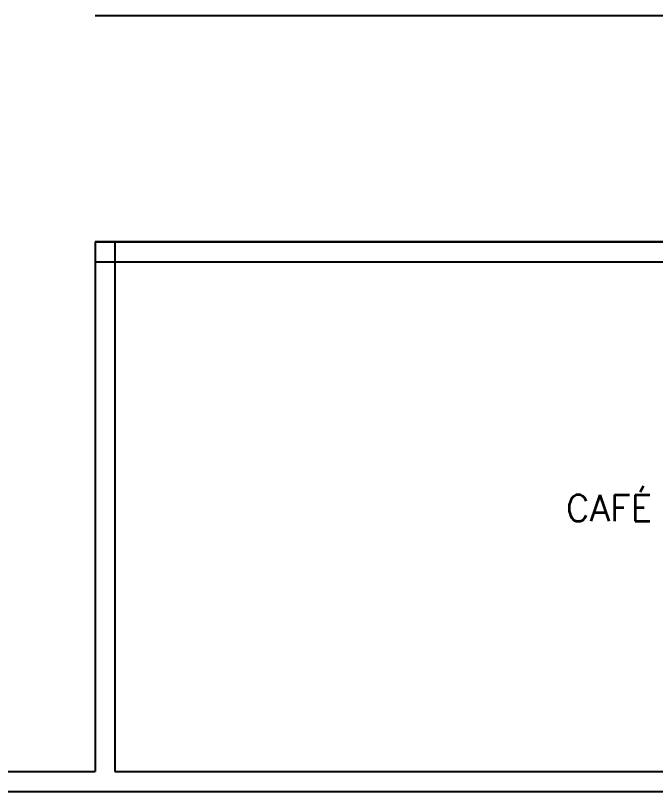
# Model space of a CAD drawing. Header units: inches. Extents: x -55 to 600, y -103 to 167.
# Drawn here: x 309.31 to 314.13, y -67.14 to -61.28 of the extents above; entities that cross this region are included whole.
import ezdxf

# ---------------------------------------------------------------- set-up
doc = ezdxf.new("R2010")
doc.units = ezdxf.units.IN
doc.header["$MEASUREMENT"] = 0
doc.layers.add('AI-Texto amb-tit', color=4, linetype='Continuous')
doc.styles.add('RS100', font='romans.shx', dxfattribs={"height": 0.2})

# ---------------------------------------------------------------- blocks, each defined once
blk = doc.blocks.new('HFGFDA')
blk.add_lwpolyline([(309.9059, -61.2827), (321.0556, -61.2827)])
blk.add_lwpolyline([(309.9059, -61.2827), (321.0556, -61.2827)])

msp = doc.modelspace()

# ---------------------------------------------------------------- linework, layer by layer
for p, q in [((309.9059, -62.9922), (321.0556, -62.9922)), ((309.9059, -63.1422), (320.9056, -63.1422)), ((307.6507, -66.9922), (309.9059, -66.9922)), ((310.0559, -66.9922), (320.9056, -66.9922)), ((307.0784, -67.1422), (334.4784, -67.1422))]:
    msp.add_line(p, q)
for points in [[(321.0556, -62.9922), (309.9059, -62.9922)], [(309.9059, -62.9922), (309.9059, -66.9922)], [(321.0556, -62.9922), (309.9059, -62.9922)], [(310.0559, -62.9922), (310.0559, -66.9922)]]:
    msp.add_lwpolyline(points)

# ---------------------------------------------------------------- block references
msp.add_blockref('HFGFDA', (0, 0))

# ---------------------------------------------------------------- texts
at = {"layer": 'AI-Texto amb-tit', "insert": (313.4582, -64.9021), "char_height": 0.2, "width": 3.690865, "attachment_point": 1, "style": 'RS100'}
msp.add_mtext('CAFÉ', dxfattribs=at)

doc.saveas('drawing.dxf')
